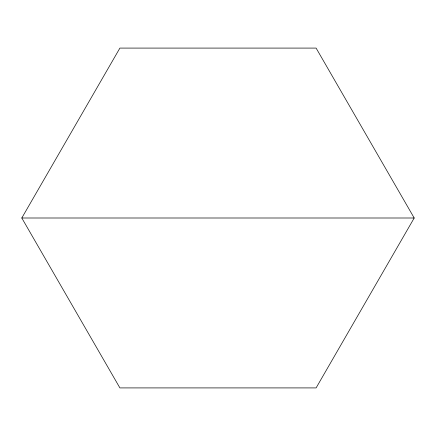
<?xml version="1.0" encoding="UTF-8"?>
<svg xmlns="http://www.w3.org/2000/svg" width="436" height="436" viewBox="0 0 436 436"><rect width="100%" height="100%" fill="white"/><g stroke="black" fill="none" stroke-linecap="round" stroke-linejoin="round"><path stroke-width="0.65" d="M21.8 218L119.9 48.085L316.1 48.085L414.2 218L316.1 387.915L119.9 387.915L21.8 218L414.2 218"/></g></svg>
